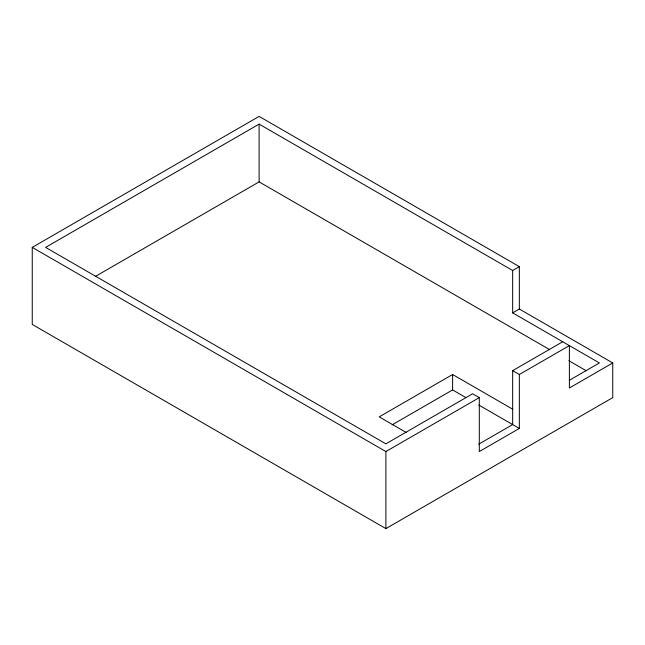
<?xml version="1.0" encoding="UTF-8"?>
<svg xmlns="http://www.w3.org/2000/svg" width="645" height="645" viewBox="0 0 645 645"><rect width="100%" height="100%" fill="white"/><g stroke="black" fill="none" stroke-linecap="round" stroke-linejoin="round"><path stroke-width="0.97" d="M32.25 247.382L259.113 116.398L519.338 266.643L519.338 309.019L612.75 362.95L612.75 397.618L385.887 528.602L32.25 324.427L32.25 247.382L385.887 451.548L479.3 397.618L479.3 451.548L519.338 428.441L519.338 374.503L569.382 345.615L569.382 387.992L612.75 362.95M519.338 266.643L512.662 270.497L259.113 124.106L45.593 247.382L385.887 443.849L472.632 393.764L479.3 397.618M95.266 276.487L259.113 181.89L549.669 349.646M512.662 270.497L512.662 312.873L519.338 309.019M512.775 409.244L452.613 374.503L379.212 416.88L406.245 432.489M392.168 424.813L452.613 389.919L465.69 397.465M478.719 444.179L512.662 424.587L512.662 370.649L562.706 341.761M569.535 380.195L599.407 362.95L512.662 312.873M568.866 360.724L586.313 370.802M512.662 370.649L519.338 374.503M478.767 405.02L519.338 428.441M452.613 374.503L452.613 389.919M385.887 451.548L385.887 528.602M259.113 124.106L259.113 181.89"/></g></svg>
